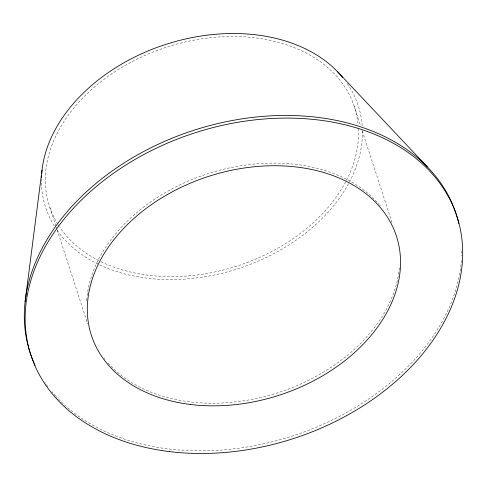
<?xml version="1.0" encoding="UTF-8"?>
<svg xmlns="http://www.w3.org/2000/svg" width="487" height="487" viewBox="0 0 487 487"><rect width="100%" height="100%" fill="white"/><g stroke="black" fill="none" stroke-linecap="round" stroke-linejoin="round"><path stroke-width="0.37" stroke-dasharray="2.44 1.83" d="M354.025 105.661L360.605 125.914M362.255 130.979L392.339 223.576M49.851 207.45L55.962 226.254M56.194 226.979L56.9 229.152M57.137 229.876L87.69 323.916M399.322 267.783A160.387 114.981 -18 0 1 279.106 392.339A160.387 114.981 -18 0 1 108.151 363.156M104.955 359.357A160.387 114.981 -18 0 1 104.084 358.249M86.656 300.643A160.387 114.981 -18 0 1 87.033 296.394M87.118 295.682A160.387 114.981 -18 0 1 209.763 173.086A160.387 114.981 -18 0 1 378.935 204.223M379.391 204.759A160.387 114.981 -18 0 1 380.298 205.849M57.789 224.184A160.387 114.981 -18 0 1 165.27 47.574A160.387 114.981 -18 0 1 358.164 124.812M358.438 128.544A160.387 114.981 -18 0 1 269.792 252.51A160.387 114.981 -18 0 1 99.445 260.941M98.8 260.612A160.387 114.981 -18 0 1 60.065 227.685M59.286 226.528A160.387 114.981 -18 0 1 58.154 224.775M347.328 83.661A164.363 117.836 -18 0 1 362.279 127.144M362.419 130.705A164.363 117.836 -18 0 1 349.611 181.706M348.564 183.672A164.363 117.836 -18 0 1 203.426 276.993A164.363 117.836 -18 0 1 56.547 229.45M54.215 225.865A164.363 117.836 -18 0 1 41.45 178.814M461.84 250.921A224.032 160.607 -18 0 1 461.713 255.961M461.445 260.302A224.032 160.607 -18 0 1 295.767 434.885A224.032 160.607 -18 0 1 56.169 396.625M55.676 396.089A224.032 160.607 -18 0 1 51.847 391.688M47.823 386.587A224.032 160.607 -18 0 1 44.901 382.508"/><path stroke-width="0.73" d="M25.117 301.648L42.028 170.121M337.211 71.346L427.452 167.011M41.492 177.371A164.363 117.836 -18 0 1 41.553 175.929M41.687 173.756A164.363 117.836 -18 0 1 166.408 44.201A164.363 117.836 -18 0 1 342.568 77.336M34.193 363.339A224.032 160.607 -18 0 1 192.335 130.766A224.032 160.607 -18 0 1 458.821 223.612M35.125 365.396A224.032 160.607 -18 0 1 34.498 364.026M169.33 451.577A224.032 160.607 -18 0 0 459.332 224.787A224.032 160.607 -18 0 0 103.122 181.006A224.032 160.607 -18 0 0 169.33 451.577M190.52 404.478A160.387 114.981 -18 0 0 398.135 242.118A160.387 114.981 -18 0 0 143.123 210.774A160.387 114.981 -18 0 0 190.52 404.478"/></g></svg>
